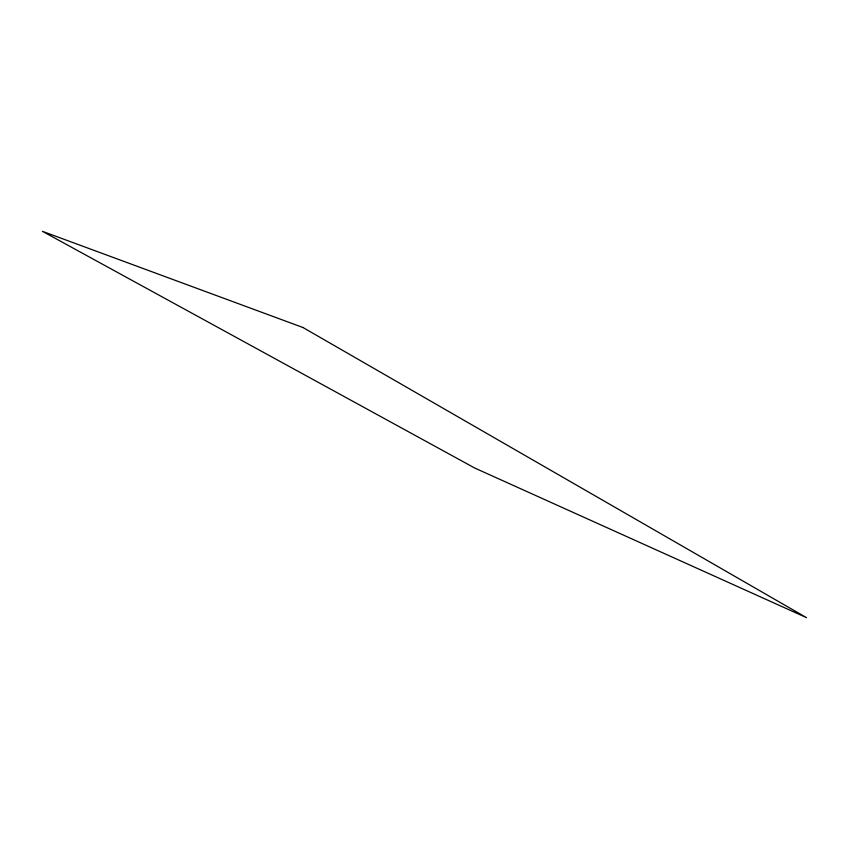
<?xml version="1.0" encoding="UTF-8"?>
<svg xmlns="http://www.w3.org/2000/svg" width="849" height="849" viewBox="0 0 849 849"><rect width="100%" height="100%" fill="white"/><g stroke="black" fill="none" stroke-linecap="round" stroke-linejoin="round"><path stroke-width="1.27" d="M302.966 327.512L42.45 231.331L474.708 468.022L806.55 617.669L302.966 327.512"/></g></svg>
